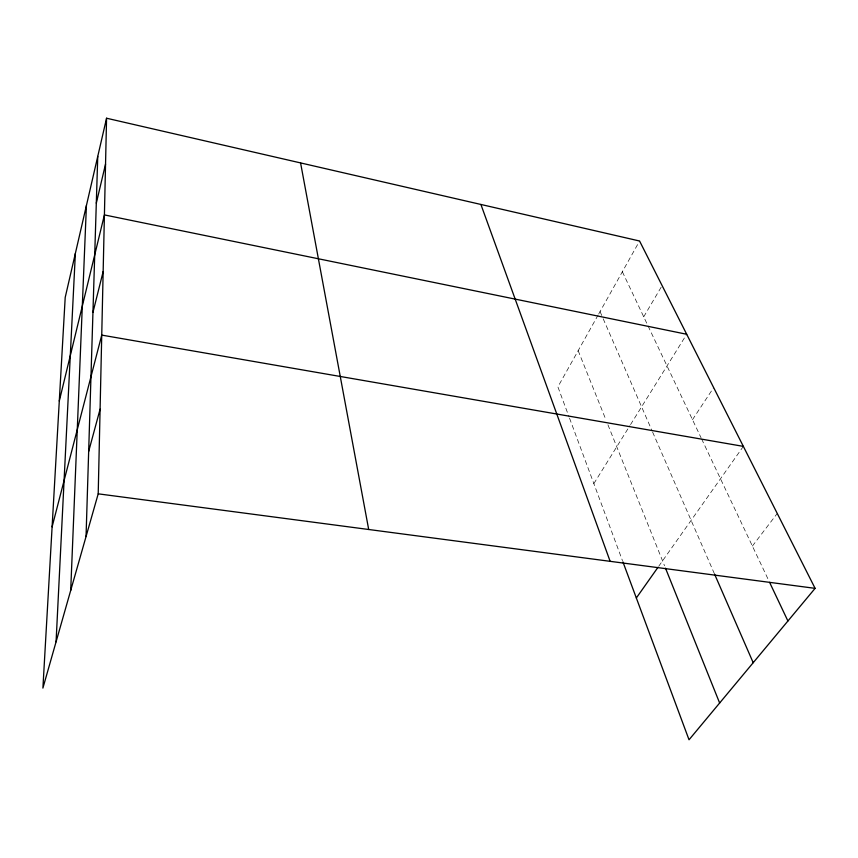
<?xml version="1.0" encoding="UTF-8"?>
<svg xmlns="http://www.w3.org/2000/svg" width="858" height="858" viewBox="0 0 858 858"><rect width="100%" height="100%" fill="white"/><g stroke="black" fill="none" stroke-linecap="round" stroke-linejoin="round"><path stroke-width="0.64" stroke-dasharray="4.29 3.22" d="M598.123 315.025L557.893 386.861L569.09 416.988M598.766 313.878L639.575 241.012M643.715 316.816L662.097 285.596M593.843 483.622L629.869 425.686M630.555 424.581L686.7 334.266M692.481 419.691L713.663 387.623M658.697 566.301L743.35 446.375M752.391 546.063L777.251 513.459M622.361 271.761L701.061 437.773M701.63 438.985L768.436 579.901M600.053 311.572L602.681 317.578M603.195 318.779L652.091 430.888M652.616 432.1L714.66 574.334M578.163 350.665L605.973 419.937M607.936 424.817L664.521 565.744M569.562 418.243L622.479 560.692"/><path stroke-width="1.29" d="M106.564 118.222L65.208 297.426L42.9 688.105L98.209 493.833L106.564 118.222L639.575 241.012L815.1 588.352L689.028 739.778L622.94 561.936M86.047 536.561L97.748 156.403M70.699 590.454L86.411 205.534M56.07 641.838L75.365 253.41M96.311 203.174L105.545 164.082M59.288 401.04L104.408 214.908L686.7 334.266M92.943 312.409L103.153 271.568M52.113 526.844L101.737 335.103L743.35 446.375M88.664 451.447L100.096 409.169M636.336 597.972L657.925 567.395M98.209 493.833L815.1 588.352M769.583 582.325L787.912 620.999M714.66 574.334L753.195 662.698M665.508 568.2L719.637 703.013M480.898 204.461L610.135 561.325M300.579 162.913L368.693 529.493"/></g></svg>
